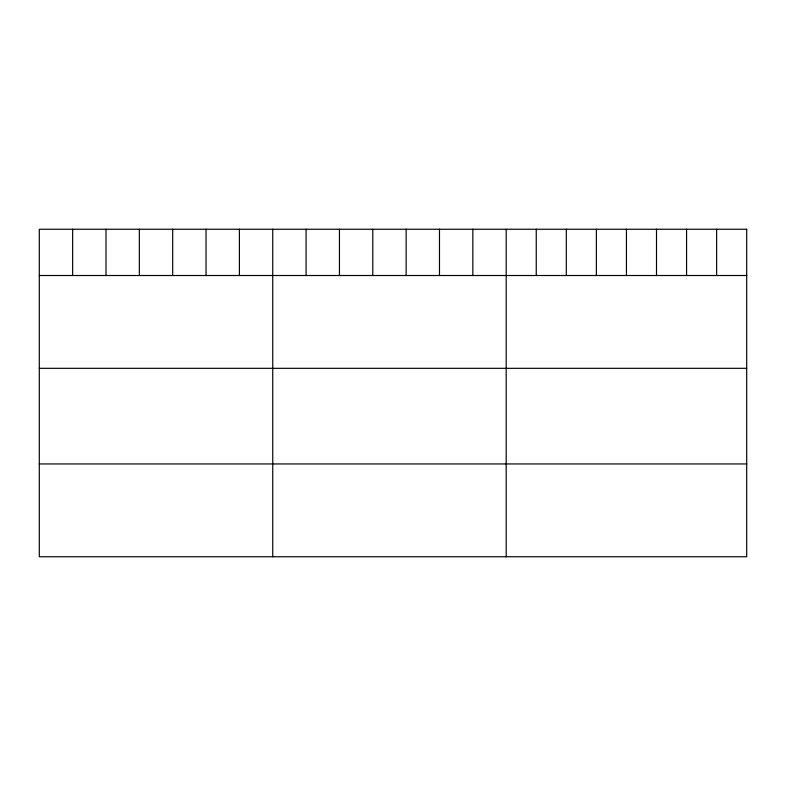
<?xml version="1.0" encoding="UTF-8"?>
<svg xmlns="http://www.w3.org/2000/svg" width="786" height="786" viewBox="0 0 786 786"><rect width="100%" height="100%" fill="white"/><g stroke="black" fill="none" stroke-linecap="round" stroke-linejoin="round"><path stroke-width="1.18" d="M39.3 275.513L746.7 275.513M39.3 368.32L746.7 368.32M39.3 463.946L746.7 463.946M716.635 229.247L716.635 275.513M686.571 229.247L686.571 275.513M656.507 229.247L656.507 275.513M626.442 229.247L626.442 275.513M596.378 229.247L596.378 275.513M566.313 229.247L566.313 275.513M536.248 229.247L536.248 275.513M506.184 229.247L506.184 556.753M472.838 229.247L472.838 275.513M439.482 229.247L439.482 275.513M406.136 229.247L406.136 275.513M372.79 229.247L372.79 275.513M339.444 229.247L339.444 275.513M306.088 229.247L306.088 275.513M272.742 229.247L272.742 556.753M239.396 229.247L239.396 275.513M206.04 229.247L206.04 275.513M172.694 229.247L172.694 275.513M139.348 229.247L139.348 275.513M106.002 229.247L106.002 275.513M72.646 229.247L72.646 275.513M746.7 229.247L39.3 229.247L39.3 556.753L746.7 556.753L746.7 229.247"/></g></svg>
